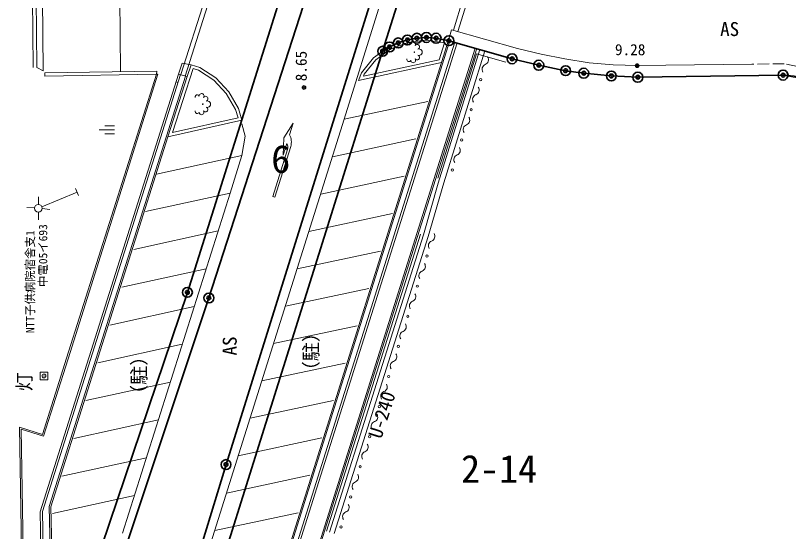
# Model space of a CAD drawing. Units: millimetres on the paper. Extents: x -427 to 422, y -327 to 297.
# Drawn here: x -152.2 to -50.8, y -146 to -78.3 of the extents above; entities that cross this region are included whole.
import ezdxf
from ezdxf.enums import TextEntityAlignment as Align

# ---------------------------------------------------------------- set-up
doc = ezdxf.new("R2010")
doc.units = ezdxf.units.MM
doc.header["$PDMODE"] = 32
doc.header["$PDSIZE"] = 0.5
doc.linetypes.add('USER1', pattern=[2, 1.5, -0.5])
for name, color, linetype, lineweight in [('0-2_S-SUV-LWCN', 7, 'Continuous', 35), ('0-5_S-SUV-RAIL', 7, 'Continuous', 35), ('0-6_S-SUV-HTXT', 7, 'Continuous', 35), ('0-8_S-SUV', 33, 'Continuous', 13)]:
    doc.layers.add(name, color=color, linetype=linetype, lineweight=lineweight)
doc.styles.add('ＭＳ ゴシック', font='')
doc.styles.get('ＭＳ ゴシック').set_extended_font_data('MS Gothic')

msp = doc.modelspace()

# ---------------------------------------------------------------- linework, layer by layer
at = {"layer": '0-2_S-SUV-LWCN'}
for centre in [(-100.824, -81.506), (-99.587, -81.281), (-98.329, -81.175), (-97.068, -81.275), (-95.387, -81.598), (-103.179, -82.422), (-102.033, -81.896), (-104.077, -82.989), (-87.096, -83.979), (-83.596, -84.819), (-80.07, -85.538), (-77.686, -85.866), (-74.079, -86.231), (-70.601, -86.394), (-51.547, -86.116), (-129.693, -114.628), (-126.876, -115.364), (-124.627, -137.232)]:
    msp.add_circle(centre, 0.65, dxfattribs=at)
for p in [(-99.587, -81.281), (-98.329, -81.175), (-97.068, -81.275), (-102.033, -81.896), (-100.824, -81.506), (-95.387, -81.598), (-104.077, -82.989), (-103.179, -82.422), (-87.096, -83.979), (-83.596, -84.819), (-80.07, -85.538), (-77.686, -85.866), (-74.079, -86.231), (-70.601, -86.394), (-51.547, -86.116), (-129.693, -114.628), (-126.876, -115.364), (-124.627, -137.232)]:
    msp.add_point(p, dxfattribs=at)
at = {"layer": '0-6_S-SUV-HTXT'}
for points in [[(-48.483, 92.383), (-75.488, 7.851), (-96.803, -59.793), (-98.112, -63.967), (-104.077, -82.989), (-127.034, -156.192), (-128.747, -161.909), (-131.36, -179.171), (-132.414, -181.262), (-133.797, -184.202), (-136.007, -182.62)], [(-52.103, 91.496), (-100.404, -59.715), (-124.627, -137.232), (-132.333, -162.556), (-136.007, -182.62)], [(-146.934, -173.702), (-140.708, -156.798), (-126.876, -115.364), (-107.833, -56.344), (-62.732, 85.647)], [(-146.934, -173.702), (-151.092, -170.969), (-151.672, -167.482), (-147.068, -166.116), (-129.693, -114.628), (-110.978, -55.122), (-66.206, 84.214)], [(-46.654, -87.79), (-47.65, -87.084), (-48.855, -86.545), (-50.113, -86.236), (-51.547, -86.116), (-70.601, -86.394), (-74.079, -86.231), (-77.686, -85.866), (-80.07, -85.538), (-83.596, -84.819), (-87.096, -83.979), (-95.387, -81.598), (-97.068, -81.275), (-98.329, -81.175), (-99.587, -81.281), (-100.824, -81.506), (-102.033, -81.896), (-103.179, -82.422), (-104.077, -82.989)]]:
    msp.add_lwpolyline(points, dxfattribs=at)
at = {"layer": '0-8_S-SUV'}
for p, q in [((-138.882, -39.274), (-138.464, -85.66)), ((-149.945, -85.104), (-150.308, -48.283)), ((-149.445, -85.099), (-149.808, -48.279)), ((-148.601, -85.559), (-148.944, -48.077)), ((-125.647, -70.587), (-130.562, -86.057)), ((-125.075, -70.768), (-129.99, -86.239)), ((-94.799, -80.226), (-92.119, -71.516)), ((-94.223, -80.392), (-91.547, -71.695)), ((-109.114, -91.916), (-104.628, -77.446)), ((-100.865, -81.435), (-98.383, -81.113)), ((-95.459, -81.529), (-98.383, -81.113)), ((-95.459, -81.529), (-95.032, -80.159)), ((-86.404, -82.637), (-95.032, -80.159)), ((-123.248, -170.609), (-95.252, -81.596)), ((-122.615, -170.794), (-94.624, -81.8)), ((-94.318, -81.899), (-122.353, -170.87)), ((-103.227, -82.367), (-100.865, -81.435)), ((-103.034, -82.721), (-100.764, -81.826)), ((-100.764, -81.826), (-98.386, -81.516)), ((-95.981, -81.859), (-98.386, -81.516)), ((-95.981, -81.859), (-96.68, -84.103)), ((-95.459, -81.529), (-96.368, -84.444)), ((-95.459, -81.529), (-94.624, -81.8)), ((-94.624, -81.8), (-94.318, -81.899)), ((-86.78, -84.069), (-94.318, -81.899)), ((-112.947, -149.28), (-91.931, -82.584)), ((-112.757, -149.339), (-91.74, -82.644)), ((-105.259, -83.837), (-103.227, -82.367)), ((-104.981, -84.13), (-103.034, -82.721)), ((-91.325, -82.76), (-96.784, -100.307)), ((-90.691, -82.943), (-96.072, -100.241)), ((-83.287, -83.379), (-86.404, -82.637)), ((-106.834, -85.804), (-105.259, -83.837)), ((-96.68, -84.103), (-106.59, -86.274)), ((-106.484, -86.008), (-104.981, -84.13)), ((-91.756, -83.32), (-96.833, -99.64)), ((-87.902, -84.43), (-91.756, -83.32)), ((-83.602, -84.826), (-86.78, -84.069)), ((-80.169, -83.996), (-83.287, -83.379)), ((-76.992, -84.49), (-80.169, -83.996)), ((-148.601, -85.559), (-149.445, -85.099)), ((-130.853, -85.973), (-130.36, -84.558)), ((-130.36, -84.558), (-129.21, -84.748)), ((-129.723, -86.317), (-129.21, -84.748)), ((-129.21, -84.748), (-128.07, -85.117)), ((-128.07, -85.117), (-125.965, -86.482)), ((-123.428, -170.557), (-96.368, -84.444)), ((-96.368, -84.444), (-107.238, -86.826)), ((-80.426, -85.454), (-83.602, -84.826)), ((-73.838, -84.746), (-76.992, -84.49)), ((-70.695, -84.872), (-73.838, -84.746)), ((-55.66, -84.685), (-70.695, -84.872)), ((-149.029, -143.452), (-130.853, -85.973)), ((-148.714, -143.368), (-130.592, -86.052)), ((-148.396, -85.828), (-133.719, -85.58)), ((-148.384, -86.234), (-148.396, -85.828)), ((-148.384, -86.234), (-133.762, -85.986)), ((-145.541, -123.276), (-133.762, -85.986)), ((-145.351, -123.336), (-133.551, -85.983)), ((-133.762, -85.986), (-133.719, -85.58)), ((-133.762, -85.986), (-133.551, -85.983)), ((-128.957, -85.25), (-131.652, -93.658)), ((-130.853, -85.973), (-129.72, -86.318)), ((-128.957, -85.25), (-128.243, -85.481)), ((-128.243, -85.481), (-126.224, -86.791)), ((-107.238, -86.826), (-106.834, -85.804)), ((-106.59, -86.274), (-106.484, -86.008)), ((-77.166, -85.961), (-80.426, -85.454)), ((-73.928, -86.223), (-77.166, -85.961)), ((-55.66, -86.166), (-70.716, -86.352)), ((-51.527, -86.114), (-55.66, -86.166)), ((-48.266, -86.793), (-51.527, -86.114)), ((-147.815, -142.715), (-129.961, -86.244)), ((-129.72, -86.318), (-132.246, -94.202)), ((-131.176, -86.995), (-130.916, -87.077)), ((-126.224, -86.791), (-124.585, -88.551)), ((-125.965, -86.482), (-124.261, -88.312)), ((-70.716, -86.352), (-73.928, -86.223)), ((-124.585, -88.551), (-123.378, -90.644)), ((-124.261, -88.312), (-123.008, -90.484)), ((-98.165, -89.585), (-109.114, -91.916)), ((-123.378, -90.644), (-123.053, -91.716)), ((-123.008, -90.484), (-122.546, -92.011)), ((-133.839, -170.399), (-109.114, -91.916)), ((-132.246, -94.202), (-122.546, -92.011)), ((-131.652, -93.658), (-123.053, -91.716)), ((-141.263, -93.288), (-139.263, -93.289)), ((-140.53, -92.755), (-139.263, -92.755)), ((-122.539, -92.506), (-122.117, -94.109)), ((-115.818, -92.413), (-117.043, -94.336)), ((-115.818, -92.413), (-116.292, -93.941)), ((-132.246, -94.202), (-147.613, -142.792)), ((-140.53, -93.821), (-139.264, -93.822)), ((-122.117, -94.109), (-122.531, -96.651)), ((-117.043, -94.336), (-117.123, -96.615)), ((-117.123, -96.615), (-116.648, -95.087)), ((-99.711, -94.49), (-110.659, -96.821)), ((-116.574, -95.858), (-118.498, -102.052)), ((-118.211, -102.141), (-116.143, -95.483)), ((-122.531, -96.651), (-133.726, -99.106)), ((-124.094, -101.602), (-122.531, -96.651)), ((-101.256, -99.395), (-112.205, -101.726)), ((-98.719, -107.1), (-96.784, -100.307)), ((-98.09, -107.299), (-96.072, -100.241)), ((-144.353, -101.008), (-143.969, -101.931)), ((-149.246, -103.088), (-149.245, -102.088)), ((-148.784, -103.395), (-144.161, -101.469)), ((-124.094, -101.602), (-138.199, -146.248)), ((-124.094, -101.602), (-135.173, -104.032)), ((-118.498, -102.052), (-118.211, -102.141)), ((-149.745, -103.553), (-150.742, -103.483)), ((-149.246, -104.088), (-149.246, -105.088)), ((-148.748, -103.637), (-147.753, -103.736)), ((-102.801, -104.3), (-113.75, -106.631)), ((-125.662, -106.563), (-136.741, -108.993)), ((-99.101, -106.979), (-111.436, -145.958)), ((-98.719, -107.1), (-111.055, -146.079)), ((-98.09, -107.299), (-110.426, -146.279)), ((-104.347, -109.205), (-115.295, -111.536)), ((-127.229, -111.524), (-138.308, -113.954)), ((-105.892, -114.111), (-116.841, -116.442)), ((-128.796, -116.484), (-139.875, -118.914)), ((-107.437, -119.016), (-118.386, -121.347)), ((-130.363, -121.445), (-141.442, -123.875)), ((-148.704, -133.265), (-145.541, -123.276)), ((-148.574, -133.516), (-145.351, -123.336)), ((-108.982, -123.921), (-119.931, -126.252)), ((-149.006, -125.09), (-149.006, -126.09)), ((-148.006, -125.091), (-149.006, -125.09)), ((-148.006, -126.091), (-148.006, -125.091)), ((-149.006, -126.09), (-148.006, -126.091)), ((-131.93, -126.405), (-143.009, -128.835)), ((-110.528, -128.826), (-121.476, -131.157)), ((-133.498, -131.366), (-144.577, -133.796)), ((-148.704, -133.265), (-151.718, -132.311)), ((-151.242, -159.411), (-151.718, -132.311)), ((-148.574, -133.516), (-151.513, -132.586)), ((-151.141, -153.777), (-151.513, -132.586)), ((-112.073, -133.732), (-123.022, -136.062)), ((-135.065, -136.327), (-146.144, -138.757)), ((-113.618, -138.637), (-124.567, -140.968)), ((-136.632, -141.287), (-147.393, -143.648)), ((-147.815, -142.715), (-147.432, -160.367)), ((-147.613, -142.792), (-147.345, -152.811)), ((-149.029, -143.452), (-148.806, -153.726)), ((-148.714, -143.368), (-148.342, -160.52)), ((-115.164, -143.542), (-126.112, -145.873))]:
    msp.add_line(p, q, dxfattribs=at)
at = {"layer": '0-8_S-SUV', "linetype": 'USER1'}
for p, q in [((-51.384, -84.632), (-55.66, -84.685)), ((-47.684, -85.402), (-51.384, -84.632))]:
    msp.add_line(p, q, dxfattribs=at)
at = {"layer": '0-8_S-SUV'}
for centre, radius in [((-99.921, -83.108), 0.0427), ((-70.695, -84.871), 0.25), ((-70.695, -84.871), 0.15), ((-91.232, -86.704), 0.15), ((-114.407, -87.745), 0.25), ((-114.407, -87.745), 0.15), ((-127.683, -89.923), 0.0427), ((-92.463, -90.661), 0.15), ((-93.694, -94.618), 0.15), ((-94.925, -98.574), 0.15), ((-149.246, -103.588), 0.5), ((-98.274, -109.868), 0.15), ((-99.524, -113.818), 0.15), ((-100.775, -117.769), 0.15), ((-102.025, -121.719), 0.15), ((-103.276, -125.67), 0.15), ((-104.526, -129.62), 0.15), ((-105.776, -133.571), 0.15), ((-107.027, -137.521), 0.15), ((-108.277, -141.472), 0.15), ((-109.527, -145.422), 0.15)]:
    msp.add_circle(centre, radius, dxfattribs=at)
for centre, radius, start, end in [((-100.638, -82.141), 0.269, 19.97802, 199.97803), ((-100.068, -82.038), 0.317, 324.97803, 181.84793), ((-99.549, -82.402), 0.317, 288.10812, 144.97805), ((-99.316, -83.107), 0.425, 251.54306, 108.41299), ((-100.638, -84.073), 0.269, 159.97806, 339.97798), ((-100.069, -84.175), 0.317, 178.10813, 34.97801), ((-99.549, -83.812), 0.317, 214.97805, 71.84792), ((-90.856, -84.109), 0.662, 291.18963, 34.24912), ((-90.378, -85.343), 0.662, 111.18963, 214.24912), ((-92.087, -88.066), 0.662, 291.18963, 34.24912), ((-128.401, -88.956), 0.269, 19.97802, 199.97803), ((-127.831, -88.854), 0.317, 324.97803, 181.84793), ((-127.312, -89.218), 0.317, 288.10812, 144.97805), ((-91.609, -89.3), 0.662, 111.18963, 214.24912), ((-127.079, -89.923), 0.425, 251.54306, 108.41299), ((-128.401, -90.888), 0.269, 159.97806, 339.97798), ((-127.832, -90.991), 0.317, 178.10813, 34.97801), ((-127.312, -90.627), 0.317, 214.97805, 71.84792), ((-93.318, -92.023), 0.662, 291.18963, 34.24912), ((-92.84, -93.256), 0.662, 111.18963, 214.24912), ((-118.053, -94.89), 2, 342.7431, 28.31609), ((-117.529, -95.562), 1, 342.7431, 28.31609), ((-94.549, -95.979), 0.662, 291.18963, 34.24912), ((-94.07, -97.213), 0.662, 111.18963, 214.24912), ((-97.885, -107.274), 0.662, 290.90697, 33.96647), ((-97.413, -108.51), 0.662, 110.90697, 213.96647), ((-99.135, -111.225), 0.662, 290.90697, 33.96647), ((-98.663, -112.461), 0.662, 110.90697, 213.96647), ((-100.386, -115.175), 0.662, 290.90697, 33.96647), ((-99.913, -116.411), 0.662, 110.90697, 213.96647), ((-101.636, -119.126), 0.662, 290.90697, 33.96647), ((-101.164, -120.362), 0.662, 110.90697, 213.96647), ((-102.886, -123.077), 0.662, 290.90697, 33.96647), ((-102.414, -124.313), 0.662, 110.90697, 213.96647), ((-104.137, -127.027), 0.662, 290.90697, 33.96647), ((-103.665, -128.263), 0.662, 110.90697, 213.96647), ((-105.387, -130.978), 0.662, 290.90697, 33.96647), ((-104.915, -132.214), 0.662, 110.90697, 213.96647), ((-106.638, -134.928), 0.662, 290.90697, 33.96647), ((-106.165, -136.164), 0.662, 110.90697, 213.96647), ((-107.888, -138.879), 0.662, 290.90697, 33.96647), ((-107.416, -140.115), 0.662, 110.90697, 213.96647), ((-109.138, -142.829), 0.662, 290.90697, 33.96647), ((-108.666, -144.065), 0.662, 110.90697, 213.96647)]:
    msp.add_arc(centre, radius, start, end, dxfattribs=at)
for p in [(-70.695, -84.871), (-114.407, -87.745), (-148.509, -125.595)]:
    msp.add_point(p, dxfattribs=at)

# ---------------------------------------------------------------- texts
at = {"layer": '0-5_S-SUV-RAIL', "style": 'ＭＳ ゴシック'}
for s, p in [('6', (-118.693, -100.054)), ('2-14', (-93.793, -140.719))]:
    msp.add_text(s, height=3.666, dxfattribs=at).set_placement(p, align=Align.BOTTOM_LEFT)
at = {"layer": '0-8_S-SUV', "style": 'ＭＳ ゴシック'}
for s, height, rotation, p in [('AS', 1.833, 359.978, (-59.806, -81.541)), ('9.28', 1.466, 359.978, (-73.602, -83.944)), ('8.65', 1.466, 89.978, (-113.597, -86.922)), ('中電05イ693', 1.1, 89.978, (-147.752, -113.927)), ('NTT子供病院宿舎支1', 1.1, 89.978, (-149.443, -119.979)), ('AS', 1.833, 89.978, (-122.672, -122.915)), ('（駐）', 1.833, 89.978, (-112.007, -126.162)), ('（駐）', 1.833, 89.978, (-134.571, -129.266)), ('灯', 1.833, 89.978, (-149.611, -127.601)), ('U-240', 1.833, 72.347, (-103.724, -134.106))]:
    msp.add_text(s, height=height, rotation=rotation, dxfattribs=at).set_placement(p, align=Align.BOTTOM_LEFT)

doc.saveas('drawing.dxf')
